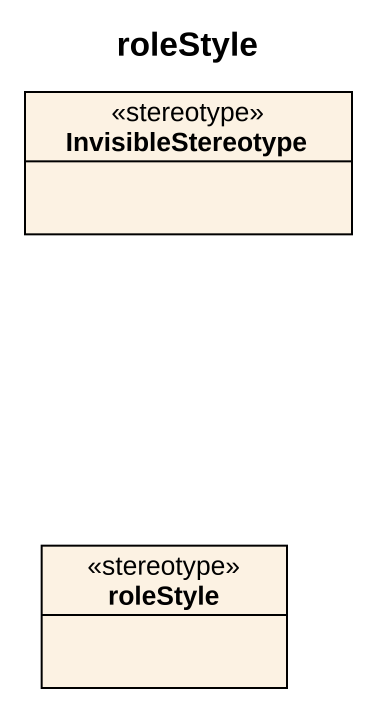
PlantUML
@startuml
title roleStyle
hide circle
hide empty members
class InvisibleStereotype <<stereotype>>
class roleStyle <<stereotype>>
@enduml
